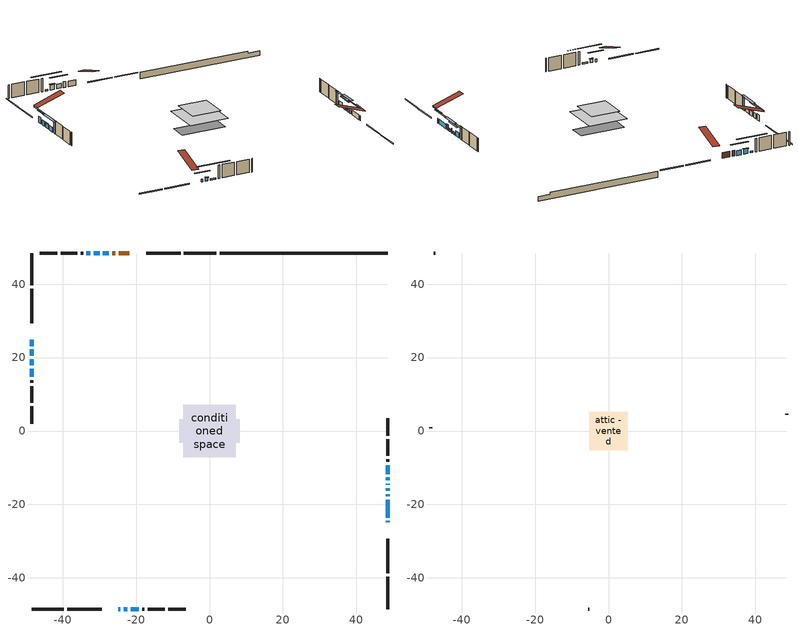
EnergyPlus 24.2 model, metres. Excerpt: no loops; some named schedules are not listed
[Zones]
conditioned space
 floor adiabatic (AdiabaticFloorConstruction): -7.21,-7.21 -7.21,7.21 7.21,7.21 7.21,-7.21 z2.74
 floor foundation (Slab1 construction): -8.26,-3.17 -8.26,3.17 8.26,3.17 8.26,-3.17 z-2.01
 wall outside (RimJoist1 construction): 1.84,48.49 -6.96,48.49 / -48.49,-48.49 -39.69,-48.49 / -48.49,48.49 -48.49,39.69 / 48.49,-48.49 48.49,-39.69 z0.3:0.6
 wall outside (RimJoist2 construction): -7.89,48.49 -17.27,48.49 / -38.76,-48.49 -29.38,-48.49 / -48.49,38.76 -48.49,29.38 / 48.49,-38.76 48.49,-29.38 z0.3:0.6
 wall outside (AdiabaticWallConstruction 1): -21.83,48.49 -24.75,48.49 / -25.68,48.49 -26.51,48.49 z0.3:2.33
 wall outside (AdiabaticWallConstruction): 48.49,-24.82 48.49,-24.51 z0.3:1.95; -48.49,24.82 -48.49,23.14 z0.3:2.46; -48.49,22.21 -48.49,20.53 / 48.49,-17.78 48.49,-17.22 / -29.94,48.49 -31.52,48.49 / 48.49,-11.73 48.49,-9.29 z0.3:2.13; -27.44,48.49 -29.02,48.49 / -48.49,19.61 -48.49,17.93 / -48.49,17 -48.49,14.77 z0.3:2.03; -24.82,-48.49 -24.26,-48.49 / 48.49,-13.42 48.49,-12.65 z0.3:1.27; 48.49,-23.58 48.49,-18.7 / 48.49,-14.65 48.49,-14.34 z0.3:1.98; 48.49,-16.29 48.49,-15.58 z0.3:1.12; -23.33,-48.49 -22.36,-48.49 z0.3:1.52; -32.45,48.49 -33.52,48.49 / -21.43,-48.49 -19.3,-48.49 z0.3:0.86
 wall outside (Wall1 construction): -34.45,48.49 -35.1,48.49 / -18.37,-48.49 -17.71,-48.49 / -48.49,13.84 -48.49,13.18 / 48.49,-8.36 48.49,-7.7 z0.3:5.18
 wall outside (Wall2 construction): -36.03,48.49 -40.59,48.49 / -16.78,-48.49 -12.23,-48.49 / -48.49,12.25 -48.49,7.7 / 48.49,-6.77 48.49,-2.22 z0.3:5.18
 wall outside (Wall3 construction): -41.52,48.49 -46.3,48.49 / -11.3,-48.49 -6.51,-48.49 / -48.49,6.77 -48.49,1.98 / 48.49,-1.29 48.49,3.5 z0.3:5.18
 wall foundation (FoundationWall1 construction): 2.77,48.49,-2.01 2.77,48.49,0.3 43.92,48.49,0.3 43.92,48.49,-0.46 48.49,48.49,-0.46 48.49,48.49,-2.01
 window (WindowConstruction 12): 48.49,-24.82 48.49,-24.51 z0.3:1.95
 window (WindowConstruction 2): -48.49,24.82 -48.49,23.14 z0.3:2.46
 window (WindowConstruction 3): -48.49,22.21 -48.49,20.53 z0.3:2.13
 window (WindowConstruction 4): -27.44,48.49 -29.02,48.49 z0.3:2.03
 window (WindowConstruction 5): -24.82,-48.49 -24.26,-48.49 z0.3:1.27
 window (WindowConstruction 6): 48.49,-23.58 48.49,-18.71 z0.3:1.98
 window (WindowConstruction 7): 48.49,-17.78 48.49,-17.22 z0.3:2.13
 window (WindowConstruction 8): 48.49,-16.29 48.49,-15.58 z0.3:1.11
 window (WindowConstruction 9): -48.49,19.6 -48.49,17.93 z0.3:2.03
 window (WindowConstruction 10): -29.94,48.49 -31.52,48.49 z0.3:2.13
 window (WindowConstruction 13): 48.49,-14.65 48.49,-14.35 z0.3:1.98
 window (WindowConstruction 11): -23.33,-48.49 -22.36,-48.49 z0.3:1.52
 window (WindowConstruction 15): -32.45,48.49 -33.52,48.49 z0.3:0.86
 window (WindowConstruction 16): -21.43,-48.49 -19.3,-48.49 z0.3:0.86
 window (WindowConstruction 14): -48.49,17 -48.49,14.77 z0.3:2.03
 window (WindowConstruction): 48.49,-13.42 48.49,-12.65 z0.3:1.27
 window (WindowConstruction 1): 48.49,-11.73 48.49,-9.29 z0.3:2.13
 door (Door): -21.83,48.49 -24.75,48.49 z0.3:2.33
 door (Door 1): -25.68,48.49 -26.51,48.49 z0.3:2.33
 ceiling adiabatic (AdiabaticFloorConstruction): 7.21,-7.21 7.21,7.21 -7.21,7.21 -7.21,-7.21 z2.74
attic - vented
 floor to conditioned space (Floor1 construction Reversed): -5.28,-5.28 -5.28,5.28 5.28,5.28 5.28,-5.28 z5.18
 wall outside (Wall4 construction): -47.23,48.49 -47.56,48.49 / -5.58,-48.49 -5.26,-48.49 / -48.49,1.05 -48.49,0.73 / 48.49,4.43 48.49,4.75 z0.3:5.18
 roof outside (Roof1 construction): -20.91,48.49,5.18 -20.91,38.2,8.61 -18.19,38.2,8.61 -18.19,48.49,5.18; -25.74,-48.49,5.18 -25.74,-38.2,8.61 -28.46,-38.2,8.61 -28.46,-48.49,5.18; -48.49,25.74,5.18 -38.2,25.74,8.61 -38.2,28.46,8.61 -48.49,28.46,5.18; 48.49,-25.74,5.18 38.2,-25.74,8.61 38.2,-28.46,8.61 48.49,-28.46,5.18
shading: 48.49,-21.46 48.49,-27.87 48.79,-27.87 48.79,-21.46 z5; -48.49,20.5 -48.49,27.46 -48.9,27.46 -48.9,20.5 z5.1; -48.49,17.89 -48.49,24.85 -48.9,24.85 -48.9,17.89 z4.77; -31.66,48.49 -24.8,48.49 -24.8,48.9 -31.66,48.9 z4.67; -21.62,-48.49 -27.46,-48.49 -27.46,-48.9 -21.62,-48.9 z3.91; 48.49,-16.07 48.49,-26.22 48.9,-26.22 48.9,-16.07 z4.62; 48.49,-17.02 48.49,-17.98 48.9,-17.98 48.9,-17.02 z2.33; 48.49,-15.38 48.49,-16.49 48.9,-16.49 48.9,-15.38 z1.31; -48.49,17.73 -48.49,19.81 -48.9,19.81 -48.9,17.73 z2.23; -31.72,48.49 -29.74,48.49 -29.74,48.9 -31.72,48.9 z2.33; 48.49,-11.29 48.49,-17.7 49.4,-17.7 49.4,-11.29 z5.03; -22.16,-48.49 -23.53,-48.49 -23.53,-48.9 -22.16,-48.9 z1.72; -38.88,48.49 -27.09,48.49 -27.09,48.9 -38.88,48.9 z6.22; -13.94,-48.49 -26.8,-48.49 -26.8,-48.9 -13.94,-48.9 z6.22; -48.49,11.72 -48.49,20.05 -49.4,20.05 -49.4,11.72 z5.08; 48.49,-10.02 48.49,-16.06 48.9,-16.06 48.9,-10.02 z3.91; 48.49,-6.65 48.49,-14.37 48.9,-14.37 48.9,-6.65 z4.77
[Building]
Building 1: Terrain=Suburbs
[Site:Location]
London AP_ON: Latitude {deg}=43.03; Longitude {deg}=-81.15; Time Zone {hr}=-5; Elevation {m}=278; Keep Site Location Information=Yes
[Site:GroundTemperature:Shallow]
3.98693, 1.93205, 1.76749, 2.74264, 6.6573, 10.5537, 13.9317, 16.0716, 16.2534, 14.513, 11.2211, 7.44421
[Site:WaterMainsTemperature]
Calculation Method=Schedule; Temperature Schedule=mains temperature schedule
[Material] Roughness=Rough; Thermal Absorptance=0.9
Name | Thickness {m} | Conductivity {W/m-K} | Density {kg/m3} | Specific Heat {J/kg-K} | Solar Absorptance | Visible Absorptance
asphalt or fiberglass shingles | 0.00635 | 0.162714 | 1121.4 | 1465.45 | 0.4 | 0.4
ceiling loosefill ins | 0.338667 | 0.0480833 | 16.02 | 1046.75 | 0.7 | 0.7
ceiling stud and cavity | 0.1397 | 0.302811 | 65.682 | 1177.47 | 0.7 | 0.7
concrete 4.0 in. | 0.1016 | 1.803125 | 2242.8 | 837.4 | 0.7 | 0.7
concrete 8.0 in. | 0.2032 | 1.803125 | 2242.8 | 837.4 | 0.7 | 0.7
door material | 0.04445 | 0.053851 | 512.64 | 1214.23 | 0.7 | 0.7
exterior vertical ins | 0.00213215 | 0.029427 | 32.04 | 1214.23 | 0.7 | 0.7
floor covering | 0.0127 | 0.0433444 | 54.468 | 1339.84 | 0.6 | 0.6
floor rigid ins; wall rigid ins | 0.512978 | 0.029427 | 32.04 | 1214.23 | 0.7 | 0.7
floor stud and cavity | 0.1397 | 1.75129 | 37.0049 | 1207.88 | 0.7 | 0.7
furniture material conditioned space 1 | 0.1524 | 0.115458 | 640.8 | 1214.23 | 0.6 | 0.6
gypsum board | 0.0127 | 0.160291 | 801 | 837.4 | 0.6 | 0.6
gypsum board 1 | 0.0127 | 0.160291 | 801 | 837.4 | 0.7 | 0.7
osb sheathing 0.5 in. | 0.0127 | 0.115458 | 512.64 | 1214.23 | 0.7 | 0.7
osb sheathing 0.75 in. | 0.01905 | 0.115458 | 512.64 | 1214.23 | 0.7 | 0.7
osb sheathing 2.0 in. | 0.0508 | 0.115458 | 512.64 | 1214.23 | 0.7 | 0.7
rim joist rigid ins | 0.051816 | 0.029427 | 32.04 | 1214.23 | 0.7 | 0.7
rim joist stud and cavity | 0.0508 | 0.0405436 | 125.044 | 1163.47 | 0.6 | 0.6
rim joist stud and cavity 1 | 0.0508 | 0.0344034 | 125.044 | 1163.47 | 0.6 | 0.6
wall stud and cavity | 0.1397 | 0.0961679 | 139.0536 | 1170.24 | 0.7 | 0.7
wall stud and cavity 1 | 0.1397 | 0.0812893 | 139.0536 | 1170.24 | 0.7 | 0.7
wall stud and cavity 2 | 0.1397 | 0.0932297 | 139.0536 | 1170.24 | 0.7 | 0.7
wall stud and cavity 3 | 0.0889 | 6.1454 | 50.32683 | 1063.81 | 0.6 | 0.6
wall stud and cavity 4 | 0.0889 | 0.380278 | 52.3479 | 1209.89 | 0.7 | 0.7
wall stud and cavity 5 | 0.0889 | 0.391764 | 83.0341 | 1211.67 | 0.7 | 0.7
wood siding | 0.0254 | 0.102417 | 544.68 | 1172.36 | 0.4 | 0.4
wood siding 1 | 0.00254 | 0.102417 | 544.68 | 1172.36 | 0.4 | 0.4
wood siding 2; wood siding 3; wood siding 4 | 0.0254 | 0.102417 | 544.68 | 1172.36 | 0.7 | 0.7
[WindowMaterial:SimpleGlazingSystem]
Name | U-Factor {W/m2-K} | Solar Heat Gain Coefficient
WindowMaterial | 2.77484 | 0.54
WindowMaterial 1 | 2.796415 | 0.66
WindowMaterial 10 | 2.78222 | 0.58
WindowMaterial 11 | 3.06271 | 0.54
WindowMaterial 12 | 3.071798 | 0.36
WindowMaterial 13 | 2.96789 | 0.62
WindowMaterial 14 | 2.76405 | 0.47
WindowMaterial 2 | 2.79471 | 0.66
WindowMaterial 3 | 2.79301 | 0.65
WindowMaterial 4 | 2.79244 | 0.64
WindowMaterial 5 | 2.76689 | 0.5
WindowMaterial 6 | 2.79528 | 0.66
WindowMaterial 7 | 2.77541 | 0.53
WindowMaterial 8 | 2.76973 | 0.51
WindowMaterial 9 | 2.79301 | 0.64
[Construction]
AdiabaticFloorConstruction: floor stud and cavity, floor rigid ins, osb sheathing 0.75 in., floor covering
AdiabaticWallConstruction: wood siding 3, wall rigid ins, wall stud and cavity 4, gypsum board
AdiabaticWallConstruction 1: wood siding 4, wall rigid ins, wall stud and cavity 4, gypsum board
Door; Door 1: door material
Floor1 construction Reversed: gypsum board, ceiling stud and cavity, ceiling loosefill ins
FoundationWall1 construction: concrete 8.0 in., gypsum board 1
furniture construction conditioned space 1: furniture material conditioned space 1
PartitionWallConstruction: gypsum board, wall stud and cavity 5, gypsum board
RimJoist1 construction: wood siding 2, rim joist rigid ins, osb sheathing 2.0 in., rim joist stud and cavity
RimJoist2 construction: wood siding 2, rim joist rigid ins, osb sheathing 2.0 in., rim joist stud and cavity 1
Roof1 construction: asphalt or fiberglass shingles
Slab1 construction: concrete 4.0 in.
Wall1 construction: wood siding, osb sheathing 0.5 in., wall stud and cavity, gypsum board
Wall2 construction: wood siding, osb sheathing 0.5 in., wall stud and cavity 1, gypsum board
Wall3 construction: wood siding, osb sheathing 0.5 in., wall stud and cavity 2, gypsum board
Wall4 construction: wood siding 1, wall stud and cavity 3
WindowConstruction: WindowMaterial
WindowConstruction 1: WindowMaterial 1
WindowConstruction 10; WindowConstruction 9: WindowMaterial 9
WindowConstruction 11: WindowMaterial 10
WindowConstruction 12: WindowMaterial 11
WindowConstruction 13: WindowMaterial 12
WindowConstruction 14: WindowMaterial 13
WindowConstruction 15; WindowConstruction 16: WindowMaterial 14
WindowConstruction 2: WindowMaterial 2
WindowConstruction 3: WindowMaterial 3
WindowConstruction 4: WindowMaterial 4
WindowConstruction 5: WindowMaterial 5
WindowConstruction 6: WindowMaterial 6
WindowConstruction 7: WindowMaterial 7
WindowConstruction 8: WindowMaterial 8
[Zone] Multiplier=1; Part of Total Floor Area=Yes
Name | Volume {m3}
attic - vented | 62.0778
conditioned space | 845.8
[Space]
Name | Zone | Volume {m3}
attic - vented 1 | attic - vented | 62.0778
conditioned space 1 | conditioned space | 845.8
[ZoneInfiltration:EffectiveLeakageArea]
infil attic - vented 1: Zone or Space=attic - vented 1; Schedule=Always On Discrete; Effective Air Leakage Area {cm2}=4866.76; Stack Coefficient=0.000577553; Wind Coefficient=1.62374e-05
[ZoneMixing]
whole house fan mix: Zone or Space=attic - vented; Schedule=Always On Continuous; Design Flow Rate Calculation Method=Flow/Zone; Design Flow Rate {m3/s}=0; Source Zone or Space=conditioned space
[SurfaceProperty:ExposedFoundationPerimeter]
Slab1: Exposed Perimeter Calculation Method=TotalExposedPerimeter; Total Exposed Perimeter {m}=45.721
[InternalMass] Zone or ZoneList=conditioned space; Space or SpaceList=conditioned space 1
Name | Construction | Surface Area {m2}
furniture mass conditioned space 1 | furniture construction conditioned space 1 | 125
partition wall mass | PartitionWallConstruction | 312.5
[Lights]
interior lighting: Zone or ZoneList or Space or SpaceList=conditioned space 1; Schedule=interior lighting schedule; Design Level Calculation Method=LightingLevel; Lighting Level {W}=343.2; Return Air Fraction=0; Fraction Radiant=0.6; Fraction Visible=0.2; Fraction Replaceable=1
[People]
occupants: Zone or ZoneList or Space or SpaceList=conditioned space 1; Number of People Schedule=occupants schedule; Number of People Calculation Method=People; Number of People=3; Fraction Radiant=0.314171; Sensible Heat Fraction=0.56303; Activity Level Schedule=occupants activity schedule; Carbon Dioxide Generation Rate {m3/s-W}=0; Enable ASHRAE 55 Comfort Warnings=No; Mean Radiant Temperature Calculation Type=EnclosureAveraged
[ElectricEquipment] Zone or ZoneList or Space or SpaceList=conditioned space 1; Design Level Calculation Method=EquipmentLevel
Name | Schedule | Design Level {W} | Fraction Latent | Fraction Radiant | Fraction Lost
clothes dryer | clothes dryer schedule | 140.772 | 0.015 | 0.081 | 0.85
clothes washer | clothes washer schedule | 32.1985 | 0.03 | 0.162 | 0.7
cooking range | cooking range schedule | 215.147 | 0.08 | 0.432 | 0.2
dishwasher | dishwasher schedule | 66.8632 | 0.3 | 0.18 | 0.4
fridge | fridge schedule | 72.9452 | 0 | 0.6 | 0
mech vent bath fan 0 | mech vent bath fan 0 schedule | 50.2 | 0 | 0 | 1
mech vent bath fan 1 | mech vent bath fan 1 schedule | 50.2 | 0 | 0 | 1
mech vent bath fan 2 | mech vent bath fan 2 schedule | 50.2 | 0 | 0 | 1
mech vent bath fan 3 | mech vent bath fan 3 schedule | 50.2 | 0 | 0 | 1
mech vent house fan | mech vent house fan schedule | 0 | 0 | 0 | 1
mech vent house fan cfis | mech vent house fan cfis schedule | 0 | 0 | 0 | 0
mech vent range fan 0 | mech vent range fan 0 schedule | 57 | 0 | 0 | 1
misc plug loads | misc plug loads schedule | 494.7 | 0.045 | 0.513 | 0.1
whole house fan | Always On Discrete | 0 | 0 | 0 | 1
[OtherEquipment] Zone or ZoneList or Space or SpaceList=conditioned space 1; Design Level Calculation Method=EquipmentLevel
Name | Fuel Type | Schedule | Design Level {W} | Fraction Latent | Fraction Radiant | Fraction Lost
clothes dryer 1 | Electricity | clothes dryer schedule | 0 | 0.015 | 0.081 | 0.85
cooking range 1 | Electricity | cooking range schedule | 0 | 0.08 | 0.432 | 0.2
general water use latent | None | general water use schedule | 62.594 | 1 | 0 | 0
general water use sensible | None | general water use schedule | -61.6891 | 0 | 0.6 | 0
mech vent house fan latent load | None | Always On Discrete | 0 | 1 | 0 | 0
mech vent house fan sensible load | None | Always On Discrete | 0 | 0 | 0 | 0
water heater energy adjustment1 | NaturalGas | Always On Discrete | 0.01 | 0 | 0 | 1
[ZoneInfiltration:DesignFlowRate] Zone or ZoneList or Space or SpaceList=conditioned space 1; Schedule=Always On Discrete; Design Flow Rate Calculation Method=Flow/Zone; Design Flow Rate {m3/s}=0
infil flow; natural vent flow; whole house fan flow
[Foundation:Kiva]
Foundation Kiva 1: Initial Indoor Air Temperature {C}=18; Wall Height Above Grade {m}=0.299984; Wall Depth Below Slab {m}=0.2032; Custom Block Material Name 1=exterior vertical ins; Custom Block Depth 1 {m}=2.30999; Custom Block X Position 1 {m}=0.2159; Custom Block Z Position 1 {m}=0
[Foundation:Kiva:Settings]
Soil Conductivity {W/m-K}=0.849921; Soil Density {kg/m3}=1842.3; Soil Specific Heat {J/kg-K}=418.7; Ground Solar Absorptivity=0.9; Ground Thermal Absorptivity=0.9; Ground Surface Roughness {m}=0.03; Far-Field Width {m}=40; Deep-Ground Boundary Condition=ZeroFlux; Deep-Ground Depth {m}=40; Minimum Cell Dimension {m}=0.2; Maximum Cell Growth Coefficient=3; Simulation Timestep=Timestep
[Exterior:Lights]
exterior lighting: Schedule=exterior lighting schedule; Design Level {W}=75.6
[Schedule:Constant]
Name | Hourly Value
Always On Continuous; mech vent house fan schedule; mech vent house fan cfis schedule; Always On Discrete | 1
occupants activity schedule | 117.228
fridge schedule | 0
[Schedule:Week:Daily]
interior lighting schedule Week Rule - Jan1-Jan27: interior lighting schedule day, interior lighting schedule day, interior lighting schedule day, interior lighting schedule day, interior lighting schedule day, interior lighting schedule day, interior lighting schedule day, interior lighting schedule default day, interior lighting schedule default day, interior lighting schedule default day, interior lighting schedule default day, interior lighting schedule default day
interior lighting schedule Week Rule - Jan28-Feb3: interior lighting schedule day, interior lighting schedule day, interior lighting schedule day, interior lighting schedule day, interior lighting schedule day 1, interior lighting schedule day 1, interior lighting schedule day 1, interior lighting schedule default day, interior lighting schedule default day, interior lighting schedule default day, interior lighting schedule default day, interior lighting schedule default day
interior lighting schedule Week Rule - Feb4-Feb24: interior lighting schedule day 1, interior lighting schedule day 1, interior lighting schedule day 1, interior lighting schedule day 1, interior lighting schedule day 1, interior lighting schedule day 1, interior lighting schedule day 1, interior lighting schedule default day, interior lighting schedule default day, interior lighting schedule default day, interior lighting schedule default day, interior lighting schedule default day
interior lighting schedule Week Rule - Feb25-Mar3: interior lighting schedule day 1, interior lighting schedule day 1, interior lighting schedule day 1, interior lighting schedule day 1, interior lighting schedule day 2, interior lighting schedule day 2, interior lighting schedule day 2, interior lighting schedule default day, interior lighting schedule default day, interior lighting schedule default day, interior lighting schedule default day, interior lighting schedule default day
interior lighting schedule Week Rule - Mar4-Mar31: interior lighting schedule day 2, interior lighting schedule day 2, interior lighting schedule day 2, interior lighting schedule day 2, interior lighting schedule day 2, interior lighting schedule day 2, interior lighting schedule day 2, interior lighting schedule default day, interior lighting schedule default day, interior lighting schedule default day, interior lighting schedule default day, interior lighting schedule default day
interior lighting schedule Week Rule - Apr1-Apr28: interior lighting schedule day 3, interior lighting schedule day 3, interior lighting schedule day 3, interior lighting schedule day 3, interior lighting schedule day 3, interior lighting schedule day 3, interior lighting schedule day 3, interior lighting schedule default day, interior lighting schedule default day, interior lighting schedule default day, interior lighting schedule default day, interior lighting schedule default day
interior lighting schedule Week Rule - Apr29-May5: interior lighting schedule day 3, interior lighting schedule day 3, interior lighting schedule day 4, interior lighting schedule day 4, interior lighting schedule day 4, interior lighting schedule day 4, interior lighting schedule day 4, interior lighting schedule default day, interior lighting schedule default day, interior lighting schedule default day, interior lighting schedule default day, interior lighting schedule default day
interior lighting schedule Week Rule - May6-May26: interior lighting schedule day 4, interior lighting schedule day 4, interior lighting schedule day 4, interior lighting schedule day 4, interior lighting schedule day 4, interior lighting schedule day 4, interior lighting schedule day 4, interior lighting schedule default day, interior lighting schedule default day, interior lighting schedule default day, interior lighting schedule default day, interior lighting schedule default day
interior lighting schedule Week Rule - May27-Jun2: interior lighting schedule day 4, interior lighting schedule day 4, interior lighting schedule day 4, interior lighting schedule day 4, interior lighting schedule day 4, interior lighting schedule day 5, interior lighting schedule day 5, interior lighting schedule default day, interior lighting schedule default day, interior lighting schedule default day, interior lighting schedule default day, interior lighting schedule default day
interior lighting schedule Week Rule - Jun3-Jun30: interior lighting schedule day 5, interior lighting schedule day 5, interior lighting schedule day 5, interior lighting schedule day 5, interior lighting schedule day 5, interior lighting schedule day 5, interior lighting schedule day 5, interior lighting schedule default day, interior lighting schedule default day, interior lighting schedule default day, interior lighting schedule default day, interior lighting schedule default day
interior lighting schedule Week Rule - Jul1-Jul28: interior lighting schedule day 6, interior lighting schedule day 6, interior lighting schedule day 6, interior lighting schedule day 6, interior lighting schedule day 6, interior lighting schedule day 6, interior lighting schedule day 6, interior lighting schedule default day, interior lighting schedule default day, interior lighting schedule default day, interior lighting schedule default day, interior lighting schedule default day
interior lighting schedule Week Rule - Jul29-Aug4: interior lighting schedule day 6, interior lighting schedule day 6, interior lighting schedule day 6, interior lighting schedule day 7, interior lighting schedule day 7, interior lighting schedule day 7, interior lighting schedule day 7, interior lighting schedule default day, interior lighting schedule default day, interior lighting schedule default day, interior lighting schedule default day, interior lighting schedule default day
interior lighting schedule Week Rule - Aug5-Aug25: interior lighting schedule day 7, interior lighting schedule day 7, interior lighting schedule day 7, interior lighting schedule day 7, interior lighting schedule day 7, interior lighting schedule day 7, interior lighting schedule day 7, interior lighting schedule default day, interior lighting schedule default day, interior lighting schedule default day, interior lighting schedule default day, interior lighting schedule default day
interior lighting schedule Week Rule - Aug26-Sep1: interior lighting schedule day 7, interior lighting schedule day 7, interior lighting schedule day 7, interior lighting schedule day 7, interior lighting schedule day 7, interior lighting schedule day 7, interior lighting schedule day 8, interior lighting schedule default day, interior lighting schedule default day, interior lighting schedule default day, interior lighting schedule default day, interior lighting schedule default day
interior lighting schedule Week Rule - Sep2-Sep29: interior lighting schedule day 8, interior lighting schedule day 8, interior lighting schedule day 8, interior lighting schedule day 8, interior lighting schedule day 8, interior lighting schedule day 8, interior lighting schedule day 8, interior lighting schedule default day, interior lighting schedule default day, interior lighting schedule default day, interior lighting schedule default day, interior lighting schedule default day
interior lighting schedule Week Rule - Sep30-Oct6: interior lighting schedule day 8, interior lighting schedule day 9, interior lighting schedule day 9, interior lighting schedule day 9, interior lighting schedule day 9, interior lighting schedule day 9, interior lighting schedule day 9, interior lighting schedule default day, interior lighting schedule default day, interior lighting schedule default day, interior lighting schedule default day, interior lighting schedule default day
interior lighting schedule Week Rule - Oct7-Oct27: interior lighting schedule day 9, interior lighting schedule day 9, interior lighting schedule day 9, interior lighting schedule day 9, interior lighting schedule day 9, interior lighting schedule day 9, interior lighting schedule day 9, interior lighting schedule default day, interior lighting schedule default day, interior lighting schedule default day, interior lighting schedule default day, interior lighting schedule default day
interior lighting schedule Week Rule - Oct28-Nov3: interior lighting schedule day 9, interior lighting schedule day 9, interior lighting schedule day 9, interior lighting schedule day 9, interior lighting schedule day 10, interior lighting schedule day 10, interior lighting schedule day 10, interior lighting schedule default day, interior lighting schedule default day, interior lighting schedule default day, interior lighting schedule default day, interior lighting schedule default day
interior lighting schedule Week Rule - Nov4-Nov24: interior lighting schedule day 10, interior lighting schedule day 10, interior lighting schedule day 10, interior lighting schedule day 10, interior lighting schedule day 10, interior lighting schedule day 10, interior lighting schedule day 10, interior lighting schedule default day, interior lighting schedule default day, interior lighting schedule default day, interior lighting schedule default day, interior lighting schedule default day
interior lighting schedule Week Rule - Nov25-Dec1: interior lighting schedule day 10, interior lighting schedule day 10, interior lighting schedule day 10, interior lighting schedule day 10, interior lighting schedule day 10, interior lighting schedule day 10, interior lighting schedule day 11, interior lighting schedule default day, interior lighting schedule default day, interior lighting schedule default day, interior lighting schedule default day, interior lighting schedule default day
interior lighting schedule Week Rule - Dec2-Dec31: interior lighting schedule day 11, interior lighting schedule day 11, interior lighting schedule day 11, interior lighting schedule day 11, interior lighting schedule day 11, interior lighting schedule day 11, interior lighting schedule day 11, interior lighting schedule default day, interior lighting schedule default day, interior lighting schedule default day, interior lighting schedule default day, interior lighting schedule default day
occupants schedule Week Rule - Jan1-Dec31: occupants schedule day, occupants schedule day, occupants schedule day, occupants schedule day, occupants schedule day, occupants schedule day, occupants schedule day, occupants schedule default day, occupants schedule default day, occupants schedule default day, occupants schedule default day, occupants schedule default day
clothes dryer schedule Week Rule - Jan1-Dec31: clothes dryer schedule day, clothes dryer schedule day, clothes dryer schedule day, clothes dryer schedule day, clothes dryer schedule day, clothes dryer schedule day, clothes dryer schedule day, clothes dryer schedule default day, clothes dryer schedule default day, clothes dryer schedule default day, clothes dryer schedule default day, clothes dryer schedule default day
clothes washer schedule Week Rule - Jan1-Dec31: clothes washer schedule day, clothes washer schedule day, clothes washer schedule day, clothes washer schedule day, clothes washer schedule day, clothes washer schedule day, clothes washer schedule day, clothes washer schedule default day, clothes washer schedule default day, clothes washer schedule default day, clothes washer schedule default day, clothes washer schedule default day
cooking range schedule Week Rule - Jan1-Dec31: cooking range schedule day, cooking range schedule day, cooking range schedule day, cooking range schedule day, cooking range schedule day, cooking range schedule day, cooking range schedule day, cooking range schedule default day, cooking range schedule default day, cooking range schedule default day, cooking range schedule default day, cooking range schedule default day
dishwasher schedule Week Rule - Jan1-Dec31: dishwasher schedule day, dishwasher schedule day, dishwasher schedule day, dishwasher schedule day, dishwasher schedule day, dishwasher schedule day, dishwasher schedule day, dishwasher schedule default day, dishwasher schedule default day, dishwasher schedule default day, dishwasher schedule default day, dishwasher schedule default day
mech vent bath fan 0 schedule Week Rule - Jan1-Dec31: mech vent bath fan 0 schedule day, mech vent bath fan 0 schedule day, mech vent bath fan 0 schedule day, mech vent bath fan 0 schedule day, mech vent bath fan 0 schedule day, mech vent bath fan 0 schedule day, mech vent bath fan 0 schedule day, mech vent bath fan 0 schedule default day, mech vent bath fan 0 schedule default day, mech vent bath fan 0 schedule default day, mech vent bath fan 0 schedule default day, mech vent bath fan 0 schedule default day
mech vent bath fan 1 schedule Week Rule - Jan1-Dec31: mech vent bath fan 1 schedule day, mech vent bath fan 1 schedule day, mech vent bath fan 1 schedule day, mech vent bath fan 1 schedule day, mech vent bath fan 1 schedule day, mech vent bath fan 1 schedule day, mech vent bath fan 1 schedule day, mech vent bath fan 1 schedule default day, mech vent bath fan 1 schedule default day, mech vent bath fan 1 schedule default day, mech vent bath fan 1 schedule default day, mech vent bath fan 1 schedule default day
mech vent bath fan 2 schedule Week Rule - Jan1-Dec31: mech vent bath fan 2 schedule day, mech vent bath fan 2 schedule day, mech vent bath fan 2 schedule day, mech vent bath fan 2 schedule day, mech vent bath fan 2 schedule day, mech vent bath fan 2 schedule day, mech vent bath fan 2 schedule day, mech vent bath fan 2 schedule default day, mech vent bath fan 2 schedule default day, mech vent bath fan 2 schedule default day, mech vent bath fan 2 schedule default day, mech vent bath fan 2 schedule default day
mech vent bath fan 3 schedule Week Rule - Jan1-Dec31: mech vent bath fan 3 schedule day, mech vent bath fan 3 schedule day, mech vent bath fan 3 schedule day, mech vent bath fan 3 schedule day, mech vent bath fan 3 schedule day, mech vent bath fan 3 schedule day, mech vent bath fan 3 schedule day, mech vent bath fan 3 schedule default day, mech vent bath fan 3 schedule default day, mech vent bath fan 3 schedule default day, mech vent bath fan 3 schedule default day, mech vent bath fan 3 schedule default day
mech vent range fan 0 schedule Week Rule - Jan1-Dec31: mech vent range fan 0 schedule day, mech vent range fan 0 schedule day, mech vent range fan 0 schedule day, mech vent range fan 0 schedule day, mech vent range fan 0 schedule day, mech vent range fan 0 schedule day, mech vent range fan 0 schedule day, mech vent range fan 0 schedule default day, mech vent range fan 0 schedule default day, mech vent range fan 0 schedule default day, mech vent range fan 0 schedule default day, mech vent range fan 0 schedule default day
misc plug loads schedule Week Rule - Jan1-Dec31: misc plug loads schedule day, misc plug loads schedule day, misc plug loads schedule day, misc plug loads schedule day, misc plug loads schedule day, misc plug loads schedule day, misc plug loads schedule day, misc plug loads schedule default day, misc plug loads schedule default day, misc plug loads schedule default day, misc plug loads schedule default day, misc plug loads schedule default day
general water use schedule Week Rule - Jan1-Dec31: general water use schedule day, general water use schedule day, general water use schedule day, general water use schedule day, general water use schedule day, general water use schedule day, general water use schedule day, general water use schedule default day, general water use schedule default day, general water use schedule default day, general water use schedule default day, general water use schedule default day
exterior lighting schedule Week Rule - Jan1-Jan27: exterior lighting schedule day, exterior lighting schedule day, exterior lighting schedule day, exterior lighting schedule day, exterior lighting schedule day, exterior lighting schedule day, exterior lighting schedule day, exterior lighting schedule default day, exterior lighting schedule default day, exterior lighting schedule default day, exterior lighting schedule default day, exterior lighting schedule default day
exterior lighting schedule Week Rule - Jan28-Feb3: exterior lighting schedule day, exterior lighting schedule day, exterior lighting schedule day, exterior lighting schedule day, exterior lighting schedule day 1, exterior lighting schedule day 1, exterior lighting schedule day 1, exterior lighting schedule default day, exterior lighting schedule default day, exterior lighting schedule default day, exterior lighting schedule default day, exterior lighting schedule default day
exterior lighting schedule Week Rule - Feb4-Feb24: exterior lighting schedule day 1, exterior lighting schedule day 1, exterior lighting schedule day 1, exterior lighting schedule day 1, exterior lighting schedule day 1, exterior lighting schedule day 1, exterior lighting schedule day 1, exterior lighting schedule default day, exterior lighting schedule default day, exterior lighting schedule default day, exterior lighting schedule default day, exterior lighting schedule default day
exterior lighting schedule Week Rule - Feb25-Mar3: exterior lighting schedule day 1, exterior lighting schedule day 1, exterior lighting schedule day 1, exterior lighting schedule day 1, exterior lighting schedule day 2, exterior lighting schedule day 2, exterior lighting schedule day 2, exterior lighting schedule default day, exterior lighting schedule default day, exterior lighting schedule default day, exterior lighting schedule default day, exterior lighting schedule default day
exterior lighting schedule Week Rule - Mar4-Mar31: exterior lighting schedule day 2, exterior lighting schedule day 2, exterior lighting schedule day 2, exterior lighting schedule day 2, exterior lighting schedule day 2, exterior lighting schedule day 2, exterior lighting schedule day 2, exterior lighting schedule default day, exterior lighting schedule default day, exterior lighting schedule default day, exterior lighting schedule default day, exterior lighting schedule default day
exterior lighting schedule Week Rule - Apr1-Apr28: exterior lighting schedule day 3, exterior lighting schedule day 3, exterior lighting schedule day 3, exterior lighting schedule day 3, exterior lighting schedule day 3, exterior lighting schedule day 3, exterior lighting schedule day 3, exterior lighting schedule default day, exterior lighting schedule default day, exterior lighting schedule default day, exterior lighting schedule default day, exterior lighting schedule default day
[Schedule:Year]
interior lighting schedule: interior lighting schedule Week Rule - Jan1-Jan27, 1, 1, 1, 27, interior lighting schedule Week Rule - Jan28-Feb3, 1, 28, 2, 3, interior lighting schedule Week Rule - Feb4-Feb24, 2, 4, 2, 24, interior lighting schedule Week Rule - Feb25-Mar3, 2, 25, 3, 3, interior lighting schedule Week Rule - Mar4-Mar31, 3, 4, 3, 31, interior lighting schedule Week Rule - Apr1-Apr28, 4, 1, 4, 28, interior lighting schedule Week Rule - Apr29-May5, 4, 29, 5, 5, interior lighting schedule Week Rule - May6-May26, 5, 6, 5, 26, interior lighting schedule Week Rule - May27-Jun2, 5, 27, 6, 2, interior lighting schedule Week Rule - Jun3-Jun30, 6, 3, 6, 30, interior lighting schedule Week Rule - Jul1-Jul28, 7, 1, 7, 28, interior lighting schedule Week Rule - Jul29-Aug4, 7, 29, 8, 4, interior lighting schedule Week Rule - Aug5-Aug25, 8, 5, 8, 25, interior lighting schedule Week Rule - Aug26-Sep1, 8, 26, 9, 1, interior lighting schedule Week Rule - Sep2-Sep29, 9, 2, 9, 29, interior lighting schedule Week Rule - Sep30-Oct6, 9, 30, 10, 6, interior lighting schedule Week Rule - Oct7-Oct27, 10, 7, 10, 27, interior lighting schedule Week Rule - Oct28-Nov3, 10, 28, 11, 3, interior lighting schedule Week Rule - Nov4-Nov24, 11, 4, 11, 24, interior lighting schedule Week Rule - Nov25-Dec1, 11, 25, 12, 1, interior lighting schedule Week Rule - Dec2-Dec31, 12, 2, 12, 31
occupants schedule: occupants schedule Week Rule - Jan1-Dec31, 1, 1, 12, 31
clothes dryer schedule: clothes dryer schedule Week Rule - Jan1-Dec31, 1, 1, 12, 31
clothes washer schedule: clothes washer schedule Week Rule - Jan1-Dec31, 1, 1, 12, 31
cooking range schedule: cooking range schedule Week Rule - Jan1-Dec31, 1, 1, 12, 31
dishwasher schedule: dishwasher schedule Week Rule - Jan1-Dec31, 1, 1, 12, 31
mech vent bath fan 0 schedule: mech vent bath fan 0 schedule Week Rule - Jan1-Dec31, 1, 1, 12, 31
mech vent bath fan 1 schedule: mech vent bath fan 1 schedule Week Rule - Jan1-Dec31, 1, 1, 12, 31
mech vent bath fan 2 schedule: mech vent bath fan 2 schedule Week Rule - Jan1-Dec31, 1, 1, 12, 31
mech vent bath fan 3 schedule: mech vent bath fan 3 schedule Week Rule - Jan1-Dec31, 1, 1, 12, 31
mech vent range fan 0 schedule: mech vent range fan 0 schedule Week Rule - Jan1-Dec31, 1, 1, 12, 31
misc plug loads schedule: misc plug loads schedule Week Rule - Jan1-Dec31, 1, 1, 12, 31
general water use schedule: general water use schedule Week Rule - Jan1-Dec31, 1, 1, 12, 31
exterior lighting schedule: exterior lighting schedule Week Rule - Jan1-Jan27, 1, 1, 1, 27, exterior lighting schedule Week Rule - Jan28-Feb3, 1, 28, 2, 3, exterior lighting schedule Week Rule - Feb4-Feb24, 2, 4, 2, 24, exterior lighting schedule Week Rule - Feb25-Mar3, 2, 25, 3, 3, exterior lighting schedule Week Rule - Mar4-Mar31, 3, 4, 3, 31, exterior lighting schedule Week Rule - Apr1-Apr28, 4, 1, 4, 28, exterior lighting schedule Week Rule - Apr29-May5, 4, 29, 5, 5, exterior lighting schedule Week Rule - May6-May26, 5, 6, 5, 26, exterior lighting schedule Week Rule - May27-Jun2, 5, 27, 6, 2, exterior lighting schedule Week Rule - Jun3-Jun30, 6, 3, 6, 30, exterior lighting schedule Week Rule - Jul1-Jul28, 7, 1, 7, 28, exterior lighting schedule Week Rule - Jul29-Aug4, 7, 29, 8, 4, exterior lighting schedule Week Rule - Aug5-Aug25, 8, 5, 8, 25, exterior lighting schedule Week Rule - Aug26-Sep1, 8, 26, 9, 1, exterior lighting schedule Week Rule - Sep2-Sep29, 9, 2, 9, 29, exterior lighting schedule Week Rule - Sep30-Oct6, 9, 30, 10, 6, exterior lighting schedule Week Rule - Oct7-Oct27, 10, 7, 10, 27, exterior lighting schedule Week Rule - Oct28-Nov3, 10, 28, 11, 3, exterior lighting schedule Week Rule - Nov4-Nov24, 11, 4, 11, 24, exterior lighting schedule Week Rule - Nov25-Dec1, 11, 25, 12, 1, exterior lighting schedule Week Rule - Dec2-Dec31, 12, 2, 12, 31
[Schedule:Compact]
mains temperature schedule: Through: 01/01, For: AllDays, Until: 24:00, 7.96722, Through: 01/02, For: AllDays, Until: 24:00, 7.89722, Through: 01/03, For: AllDays, Until: 24:00, 7.82778, Through: 01/04, For: AllDays, Until: 24:00, 7.76, Through: 01/05, For: AllDays, Until: 24:00, 7.69333, Through: 01/06, For: AllDays, Until: 24:00, 7.62778, Through: 01/07, For: AllDays, Until: 24:00, 7.56389, Through: 01/08, For: AllDays, Until: 24:00, 7.50167, Through: 01/09, For: AllDays, Until: 24:00, 7.44056, Through: 01/10, For: AllDays, Until: 24:00, 7.38056, Through: 01/11, For: AllDays, Until: 24:00, 7.32222, Through: 01/12, For: AllDays, Until: 24:00, 7.26556, Through: 01/13, For: AllDays, Until: 24:00, 7.21, Through: 01/14, For: AllDays, Until: 24:00, 7.15556, Through: 01/15, For: AllDays, Until: 24:00, 7.10333, Through: 01/16, For: AllDays, Until: 24:00, 7.05222, Through: 01/17, For: AllDays, Until: 24:00, 7.00278, Through: 01/18, For: AllDays, Until: 24:00, 6.955, Through: 01/19, For: AllDays, Until: 24:00, 6.90833, Through: 01/20, For: AllDays, Until: 24:00, 6.86389, Through: 01/21, For: AllDays, Until: 24:00, 6.82056, Through: 01/22, For: AllDays, Until: 24:00, 6.77889, Through: 01/23, For: AllDays, Until: 24:00, 6.73889, Through: 01/24, For: AllDays, Until: 24:00, 6.7, Through: 01/25, For: AllDays, Until: 24:00, 6.66333, Through: 01/26, For: AllDays, Until: 24:00, 6.62833, Through: 01/27, For: AllDays, Until: 24:00, 6.59444, Through: 01/28, For: AllDays, Until: 24:00, 6.56278, Through: 01/29, For: AllDays, Until: 24:00, 6.53222, Through: 01/30, For: AllDays, Until: 24:00, 6.50389, Through: 01/31, For: AllDays, Until: 24:00, 6.47722, Through: 02/01, For: AllDays, Until: 24:00, 6.45167, Through: 02/02, For: AllDays, Until: 24:00, 6.42833, Through: 02/03, For: AllDays, Until: 24:00, 6.40667, Through: 02/04, For: AllDays, Until: 24:00, 6.38611, Through: 02/05, For: AllDays, Until: 24:00, 6.36778, Through: 02/06, For: AllDays, Until: 24:00, 6.35111, Through: 02/07, For: AllDays, Until: 24:00, 6.33611, Through: 02/08, For: AllDays, Until: 24:00, 6.32333, Through: 02/09, For: AllDays, Until: 24:00, 6.31167, Through: 02/10, For: AllDays, Until: 24:00, 6.30222, Through: 02/11, For: AllDays, Until: 24:00, 6.29389, Through: 02/12, For: AllDays, Until: 24:00, 6.28778, Through: 02/13, For: AllDays, Until: 24:00, 6.28333, Through: 02/14, For: AllDays, Until: 24:00, 6.28056, Through: 02/15, For: AllDays, Until: 24:00, 6.27944, Through: 02/16, For: AllDays, Until: 24:00, 6.28, Through: 02/17, For: AllDays, Until: 24:00, 6.28278, Through: 02/18, For: AllDays, Until: 24:00, 6.28722, Through: 02/19, For: AllDays, Until: 24:00, 6.29278, Through: 02/20, For: AllDays, Until: 24:00, 6.30056, Through: 02/21, For: AllDays, Until: 24:00, 6.31, Through: 02/22, For: AllDays, Until: 24:00, 6.32111, Through: 02/23, For: AllDays, Until: 24:00, 6.33444, Through: 02/24, For: AllDays, Until: 24:00, 6.34889, Through: 02/25, For: AllDays, Until: 24:00, 6.36556, Through: 02/26, For: AllDays, Until: 24:00, 6.38333, Through: 02/27, For: AllDays, Until: 24:00, 6.40333, Through: 02/28, For: AllDays, Until: 24:00, 6.425, Through: 03/01, For: AllDays, Until: 24:00, 6.44833, Through: 03/02, For: AllDays, Until: 24:00, 6.47278, Through: 03/03, For: AllDays, Until: 24:00, 6.49944, Through: 03/04, For: AllDays, Until: 24:00, 6.52778, Through: 03/05, For: AllDays, Until: 24:00, 6.55778, Through: 03/06, For: AllDays, Until: 24:00, 6.58944, Through: 03/07, For: AllDays, Until: 24:00, 6.62278, Through: 03/08, For: AllDays, Until: 24:00, 6.65778, Through: 03/09, For: AllDays, Until: 24:00, 6.69444, Through: 03/10, For: AllDays, Until: 24:00, 6.73278, Through: 03/11, For: AllDays, Until: 24:00, 6.77278, Through: 03/12, For: AllDays, Until: 24:00, 6.81389, Through: 03/13, For: AllDays, Until: 24:00, 6.85722, Through: 03/14, For: AllDays, Until: 24:00, 6.90167, Through: 03/15, For: AllDays, Until: 24:00, 6.94778, Through: 03/16, For: AllDays, Until: 24:00, 6.99556, Through: 03/17, For: AllDays, Until: 24:00, 7.045, Through: 03/18, For: AllDays, Until: 24:00, 7.09556, Through: 03/19, For: AllDays, Until: 24:00, 7.14778, Through: 03/20, For: AllDays, Until: 24:00, 7.20167, Through: 03/21, For: AllDays, Until: 24:00, 7.25667, Through: 03/22, For: AllDays, Until: 24:00, 7.31333, Through: 03/23, For: AllDays, Until: 24:00, 7.37167, Through: 03/24, For: AllDays, Until: 24:00, 7.43111, Through: 03/25, For: AllDays, Until: 24:00, 7.49222, Through: 03/26, For: AllDays, Until: 24:00, 7.55444, Through: 03/27, For: AllDays, Until: 24:00, 7.61833, Through: 03/28, For: AllDays, Until: 24:00, 7.68333, Through: 03/29, For: AllDays, Until: 24:00, 7.74944, Through: 03/30, For: AllDays, Until: 24:00, 7.81722, Through: 03/31, For: AllDays, Until: 24:00, 7.88667, Through: 04/01, For: AllDays, Until: 24:00, 7.95667, Through: 04/02, For: AllDays, Until: 24:00, 8.02833, Through: 04/03, For: AllDays, Until: 24:00, 8.10111, Through: 04/04, For: AllDays, Until: 24:00, 8.175, Through: 04/05, For: AllDays, Until: 24:00, 8.25, Through: 04/06, For: AllDays, Until: 24:00, 8.32667, Through: 04/07, For: AllDays, Until: 24:00, 8.40389, Through: 04/08, For: AllDays, Until: 24:00, 8.48278, Through: 04/09, For: AllDays, Until: 24:00, 8.56222, Through: 04/10, For: AllDays, Until: 24:00, 8.64278, Through: 04/11, For: AllDays, Until: 24:00, 8.725, Through: 04/12, For: AllDays, Until: 24:00, 8.80778, Through: 04/13, For: AllDays, Until: 24:00, 8.89167, Through: 04/14, For: AllDays, Until: 24:00, 8.97611, Through: 04/15, For: AllDays, Until: 24:00, 9.06167, Through: 04/16, For: AllDays, Until: 24:00, 9.14833, Through: 04/17, For: AllDays, Until: 24:00, 9.23611, Through: 04/18, For: AllDays, Until: 24:00, 9.32444, Through: 04/19, For: AllDays, Until: 24:00, 9.41389, Through: 04/20, For: AllDays, Until: 24:00, 9.50389, Through: 04/21, For: AllDays, Until: 24:00, 9.595, Through: 04/22, For: AllDays, Until: 24:00, 9.68667, Through: 04/23, For: AllDays, Until: 24:00, 9.77889, Through: 04/24, For: AllDays, Until: 24:00, 9.87222, Through: 04/25, For: AllDays, Until: 24:00, 9.96556, Through: 04/26, For: AllDays, Until: 24:00, 10.06, Through: 04/27, For: AllDays, Until: 24:00, 10.1556, Through: 04/28, For: AllDays, Until: 24:00, 10.2511, Through: 04/29, For: AllDays, Until: 24:00, 10.3472, Through: 04/30, For: AllDays, Until: 24:00, 10.4439, Through: 05/01, For: AllDays, Until: 24:00, 10.5411, Through: 05/02, For: AllDays, Until: 24:00, 10.6389, Through: 05/03, For: AllDays, Until: 24:00, 10.7372, Through: 05/04, For: AllDays, Until: 24:00, 10.8361, Through: 05/05, For: AllDays, Until: 24:00, 10.935, Through: 05/06, For: AllDays, Until: 24:00, 11.0344, Through: 05/07, For: AllDays, Until: 24:00, 11.1344, Through: 05/08, For: AllDays, Until: 24:00, 11.2344, Through: 05/09, For: AllDays, Until: 24:00, 11.335, Through: 05/10, For: AllDays, Until: 24:00, 11.4356, Through: 05/11, For: AllDays, Until: 24:00, 11.5361, Through: 05/12, For: AllDays, Until: 24:00, 11.6372, Through: 05/13, For: AllDays, Until: 24:00, 11.7383, Through: 05/14, For: AllDays, Until: 24:00, 11.84, Through: 05/15, For: AllDays, Until: 24:00, 11.9411, Through: 05/16, For: AllDays, Until: 24:00, 12.0428, Through: 05/17, For: AllDays, Until: 24:00, 12.1444, Through: 05/18, For: AllDays, Until: 24:00, 12.2456, Through: 05/19, For: AllDays, Until: 24:00, 12.3472, Through: 05/20, For: AllDays, Until: 24:00, 12.4489, Through: 05/21, For: AllDays, Until: 24:00, 12.55, Through: 05/22, For: AllDays, Until: 24:00, 12.6517, Through: 05/23, For: AllDays, Until: 24:00, 12.7528, Through: 05/24, For: AllDays, Until: 24:00, 12.8533, Through: 05/25, For: AllDays, Until: 24:00, 12.9544, Through: 05/26, For: AllDays, Until: 24:00, 13.055, Through: 05/27, For: AllDays, Until: 24:00, 13.155, Through: 05/28, For: AllDays, Until: 24:00, 13.255, Through: 05/29, For: AllDays, Until: 24:00, 13.355, Through: 05/30, For: AllDays, Until: 24:00, 13.4539, Through: 05/31, For: AllDays, Until: 24:00, 13.5533, Through: 06/01, For: AllDays, Until: 24:00, 13.6517, Through: 06/02, For: AllDays, Until: 24:00, 13.75, Through: 06/03, For: AllDays, Until: 24:00, 13.8472, Through: 06/04, For: AllDays, Until: 24:00, 13.9444, Through: 06/05, For: AllDays, Until: 24:00, 14.0411, Through: 06/06, For: AllDays, Until: 24:00, 14.1372, Through: 06/07, For: AllDays, Until: 24:00, 14.2328, Through: 06/08, For: AllDays, Until: 24:00, 14.3278, Through: 06/09, For: AllDays, Until: 24:00, 14.4217, Through: 06/10, For: AllDays, Until: 24:00, 14.5156, Through: 06/11, For: AllDays, Until: 24:00, 14.6083, Through: 06/12, For: AllDays, Until: 24:00, 14.7006, Through: 06/13, For: AllDays, Until: 24:00, 14.7922, Through: 06/14, For: AllDays, Until: 24:00, 14.8828, Through: 06/15, For: AllDays, Until: 24:00, 14.9728, Through: 06/16, For: AllDays, Until: 24:00, 15.0617, Through: 06/17, For: AllDays, Until: 24:00, 15.15, Through: 06/18, For: AllDays, Until: 24:00, 15.2372, Through: 06/19, For: AllDays, Until: 24:00, 15.3233, Through: 06/20, For: AllDays, Until: 24:00, 15.4089, Through: 06/21, For: AllDays, Until: 24:00, 15.4933, Through: 06/22, For: AllDays, Until: 24:00, 15.5772, Through: 06/23, For: AllDays, Until: 24:00, 15.6594, Through: 06/24, For: AllDays, Until: 24:00, 15.7411, Through: 06/25, For: AllDays, Until: 24:00, 15.8217, Through: 06/26, For: AllDays, Until: 24:00, 15.9006, Through: 06/27, For: AllDays, Until: 24:00, 15.9789, Through: 06/28, For: AllDays, Until: 24:00, 16.0561, Through: 06/29, For: AllDays, Until: 24:00, 16.1322, Through: 06/30, For: AllDays, Until: 24:00, 16.2072, Through: 07/01, For: AllDays, Until: 24:00, 16.2806, Through: 07/02, For: AllDays, Until: 24:00, 16.3528, Through: 07/03, For: AllDays, Until: 24:00, 16.4244, Through: 07/04, For: AllDays, Until: 24:00, 16.4939, Through: 07/05, For: AllDays, Until: 24:00, 16.5628, Through: 07/06, For: AllDays, Until: 24:00, 16.63, Through: 07/07, For: AllDays, Until: 24:00, 16.6961, Through: 07/08, For: AllDays, Until: 24:00, 16.7606, Through: 07/09, For: AllDays, Until: 24:00, 16.8239, Through: 07/10, For: AllDays, Until: 24:00, 16.8861, Through: 07/11, For: AllDays, Until: 24:00, 16.9467, Through: 07/12, For: AllDays, Until: 24:00, 17.0056, Through: 07/13, For: AllDays, Until: 24:00, 17.0633, Through: 07/14, For: AllDays, Until: 24:00, 17.12, Through: 07/15, For: AllDays, Until: 24:00, 17.1744, Through: 07/16, For: AllDays, Until: 24:00, 17.2278, Through: 07/17, For: AllDays, Until: 24:00, 17.28, Through: 07/18, For: AllDays, Until: 24:00, 17.33, Through: 07/19, For: AllDays, Until: 24:00, 17.3789, Through: 07/20, For: AllDays, Until: 24:00, 17.4261, Through: 07/21, For: AllDays, Until: 24:00, 17.4717, Through: 07/22, For: AllDays, Until: 24:00, 17.5161, Through: 07/23, For: AllDays, Until: 24:00, 17.5583, Through: 07/24, For: AllDays, Until: 24:00, 17.5994, Through: 07/25, For: AllDays, Until: 24:00, 17.6389, Through: 07/26, For: AllDays, Until: 24:00, 17.6767, Through: 07/27, For: AllDays, Until: 24:00, 17.7128, Through: 07/28, For: AllDays, Until: 24:00, 17.7472, Through: 07/29, For: AllDays, Until: 24:00, 17.78, Through: 07/30, For: AllDays, Until: 24:00, 17.8111, Through: 07/31, For: AllDays, Until: 24:00, 17.8406, Through: 08/01, For: AllDays, Until: 24:00, 17.8683, Through: 08/02, For: AllDays, Until: 24:00, 17.8944, Through: 08/03, For: AllDays, Until: 24:00, 17.9189, Through: 08/04, For: AllDays, Until: 24:00, 17.9417, Through: 08/05, For: AllDays, Until: 24:00, 17.9628, Through: 08/06, For: AllDays, Until: 24:00, 17.9822, Through: 08/07, For: AllDays, Until: 24:00, 18, Through: 08/08, For: AllDays, Until: 24:00, 18.0156, Through: 08/09, For: AllDays, Until: 24:00, 18.03, Through: 08/10, For: AllDays, Until: 24:00, 18.0422, Through: 08/11, For: AllDays, Until: 24:00, 18.0533, Through: 08/12, For: AllDays, Until: 24:00, 18.0622, Through: 08/13, For: AllDays, Until: 24:00, 18.0694, Through: 08/14, For: AllDays, Until: 24:00, 18.0744, Through: 08/15, For: AllDays, Until: 24:00, 18.0783, Through: 08/16, For: AllDays, Until: 24:00, 18.0806, Through: 08/17, For: AllDays, Until: 24:00, 18.0806, Through: 08/18, For: AllDays, Until: 24:00, 18.0789, Through: 08/19, For: AllDays, Until: 24:00, 18.0761, Through: 08/20, For: AllDays, Until: 24:00, 18.0711, Through: 08/21, For: AllDays, Until: 24:00, 18.0639, Through: 08/22, For: AllDays, Until: 24:00, 18.0556, Through: 08/23, For: AllDays, Until: 24:00, 18.0456, Through: 08/24, For: AllDays, Until: 24:00, 18.0333, Through: 08/25, For: AllDays, Until: 24:00, 18.0194, Through: 08/26, For: AllDays, Until: 24:00, 18.0044, Through: 08/27, For: AllDays, Until: 24:00, 17.9872, Through: 08/28, For: AllDays, Until: 24:00, 17.9683, Through: 08/29, For: AllDays, Until: 24:00, 17.9478, Through: 08/30, For: AllDays, Until: 24:00, 17.9256, Through: 08/31, For: AllDays, Until: 24:00, 17.9011, Through: 09/01, For: AllDays, Until: 24:00, 17.8756, Through: 09/02, For: AllDays, Until: 24:00, 17.8483, Through: 09/03, For: AllDays, Until: 24:00, 17.8189, Through: 09/04, For: AllDays, Until: 24:00, 17.7883, Through: 09/05, For: AllDays, Until: 24:00, 17.7561, Through: 09/06, For: AllDays, Until: 24:00, 17.7222, Through: 09/07, For: AllDays, Until: 24:00, 17.6861, Through: 09/08, For: AllDays, Until: 24:00, 17.6489, Through: 09/09, For: AllDays, Until: 24:00, 17.61, Through: 09/10, For: AllDays, Until: 24:00, 17.5694, Through: 09/11, For: AllDays, Until: 24:00, 17.5272, Through: 09/12, For: AllDays, Until: 24:00, 17.4833, Through: 09/13, For: AllDays, Until: 24:00, 17.4383, Through: 09/14, For: AllDays, Until: 24:00, 17.3917, Through: 09/15, For: AllDays, Until: 24:00, 17.3433, Through: 09/16, For: AllDays, Until: 24:00, 17.2933, Through: 09/17, For: AllDays, Until: 24:00, 17.2417, Through: 09/18, For: AllDays, Until: 24:00, 17.1889, Through: 09/19, For: AllDays, Until: 24:00, 17.1344, Through: 09/20, For: AllDays, Until: 24:00, 17.0783, Through: 09/21, For: AllDays, Until: 24:00, 17.0211, Through: 09/22, For: AllDays, Until: 24:00, 16.9622, Through: 09/23, For: AllDays, Until: 24:00, 16.9022, Through: 09/24, For: AllDays, Until: 24:00, 16.8406, Through: 09/25, For: AllDays, Until: 24:00, 16.7778, Through: 09/26, For: AllDays, Until: 24:00, 16.7133, Through: 09/27, For: AllDays, Until: 24:00, 16.6478, Through: 09/28, For: AllDays, Until: 24:00, 16.5806, Through: 09/29, For: AllDays, Until: 24:00, 16.5122, Through: 09/30, For: AllDays, Until: 24:00, 16.4428, Through: 10/01, For: AllDays, Until: 24:00, 16.3717, Through: 10/02, For: AllDays, Until: 24:00, 16.3, Through: 10/03, For: AllDays, Until: 24:00, 16.2267, Through: 10/04, For: AllDays, Until: 24:00, 16.1522, Through: 10/05, For: AllDays, Until: 24:00, 16.0761, Through: 10/06, For: AllDays, Until: 24:00, 15.9994, Through: 10/07, For: AllDays, Until: 24:00, 15.9217, Through: 10/08, For: AllDays, Until: 24:00, 15.8422, Through: 10/09, For: AllDays, Until: 24:00, 15.7622, Through: 10/10, For: AllDays, Until: 24:00, 15.6811, Through: 10/11, For: AllDays, Until: 24:00, 15.5989, Through: 10/12, For: AllDays, Until: 24:00, 15.5156, Through: 10/13, For: AllDays, Until: 24:00, 15.4311, Through: 10/14, For: AllDays, Until: 24:00, 15.3461, Through: 10/15, For: AllDays, Until: 24:00, 15.26, Through: 10/16, For: AllDays, Until: 24:00, 15.1728, Through: 10/17, For: AllDays, Until: 24:00, 15.085, Through: 10/18, For: AllDays, Until: 24:00, 14.9961, Through: 10/19, For: AllDays, Until: 24:00, 14.9067, Through: 10/20, For: AllDays, Until: 24:00, 14.8161, Through: 10/21, For: AllDays, Until: 24:00, 14.725, Through: 10/22, For: AllDays, Until: 24:00, 14.6328, Through: 10/23, For: AllDays, Until: 24:00, 14.54, Through: 10/24, For: AllDays, Until: 24:00, 14.4467, Through: 10/25, For: AllDays, Until: 24:00, 14.3528, Through: 10/26, For: AllDays, Until: 24:00, 14.2578, Through: 10/27, For: AllDays, Until: 24:00, 14.1622, Through: 10/28, For: AllDays, Until: 24:00, 14.0667, Through: 10/29, For: AllDays, Until: 24:00, 13.97, Through: 10/30, For: AllDays, Until: 24:00, 13.8728, Through: 10/31, For: AllDays, Until: 24:00, 13.7756, Through: 11/01, For: AllDays, Until: 24:00, 13.6778, Through: 11/02, For: AllDays, Until: 24:00, 13.5789, Through: 11/03, For: AllDays, Until: 24:00, 13.48, Through: 11/04, For: AllDays, Until: 24:00, 13.3811, Through: 11/05, For: AllDays, Until: 24:00, 13.2817, Through: 11/06, For: AllDays, Until: 24:00, 13.1817, Through: 11/07, For: AllDays, Until: 24:00, 13.0811, Through: 11/08, For: AllDays, Until: 24:00, 12.9806, Through: 11/09, For: AllDays, Until: 24:00, 12.88, Through: 11/10, For: AllDays, Until: 24:00, 12.7789, Through: 11/11, For: AllDays, Until: 24:00, 12.6778, Through: 11/12, For: AllDays, Until: 24:00, 12.5767, Through: 11/13, For: AllDays, Until: 24:00, 12.4756, Through: 11/14, For: AllDays, Until: 24:00, 12.3739, Through: 11/15, For: AllDays, Until: 24:00, 12.2722, Through: 11/16, For: AllDays, Until: 24:00, 12.1711, Through: 11/17, For: AllDays, Until: 24:00, 12.0694, Through: 11/18, For: AllDays, Until: 24:00, 11.9678, Through: 11/19, For: AllDays, Until: 24:00, 11.8667, Through: 11/20, For: AllDays, Until: 24:00, 11.765, Through: 11/21, For: AllDays, Until: 24:00, 11.6639, Through: 11/22, For: AllDays, Until: 24:00, 11.5628, Through: 11/23, For: AllDays, Until: 24:00, 11.4617, Through: 11/24, For: AllDays, Until: 24:00, 11.3611, Through: 11/25, For: AllDays, Until: 24:00, 11.2606, Through: 11/26, For: AllDays, Until: 24:00, 11.1606, Through: 11/27, For: AllDays, Until: 24:00, 11.0606, Through: 11/28, For: AllDays, Until: 24:00, 10.9611, Through: 11/29, For: AllDays, Until: 24:00, 10.8622, Through: 11/30, For: AllDays, Until: 24:00, 10.7633, Through: 12/01, For: AllDays, Until: 24:00, 10.665, Through: 12/02, For: AllDays, Until: 24:00, 10.5672, Through: 12/03, For: AllDays, Until: 24:00, 10.4694, Through: 12/04, For: AllDays, Until: 24:00, 10.3728, Through: 12/05, For: AllDays, Until: 24:00, 10.2761, Through: 12/06, For: AllDays, Until: 24:00, 10.1806, Through: 12/07, For: AllDays, Until: 24:00, 10.085, Through: 12/08, For: AllDays, Until: 24:00, 9.99056, Through: 12/09, For: AllDays, Until: 24:00, 9.89667, Through: 12/10, For: AllDays, Until: 24:00, 9.80333, Through: 12/11, For: AllDays, Until: 24:00, 9.71056, Through: 12/12, For: AllDays, Until: 24:00, 9.61889, Through: 12/13, For: AllDays, Until: 24:00, 9.52778, Through: 12/14, For: AllDays, Until: 24:00, 9.43778, Through: 12/15, For: AllDays, Until: 24:00, 9.34778, Through: 12/16, For: AllDays, Until: 24:00, 9.25944, Through: 12/17, For: AllDays, Until: 24:00, 9.17167, Through: 12/18, For: AllDays, Until: 24:00, 9.08444, Through: 12/19, For: AllDays, Until: 24:00, 8.99889, Through: 12/20, For: AllDays, Until: 24:00, 8.91389, Through: 12/21, For: AllDays, Until: 24:00, 8.82944, Through: 12/22, For: AllDays, Until: 24:00, 8.74667, Through: 12/23, For: AllDays, Until: 24:00, 8.66444, Through: 12/24, For: AllDays, Until: 24:00, 8.58333, Through: 12/25, For: AllDays, Until: 24:00, 8.50333, Through: 12/26, For: AllDays, Until: 24:00, 8.42444, Through: 12/27, For: AllDays, Until: 24:00, 8.34667, Through: 12/28, For: AllDays, Until: 24:00, 8.27, Through: 12/29, For: AllDays, Until: 24:00, 8.19444, Through: 12/30, For: AllDays, Until: 24:00, 8.12056, Through: 12/31, For: AllDays, Until: 24:00, 8.04722
